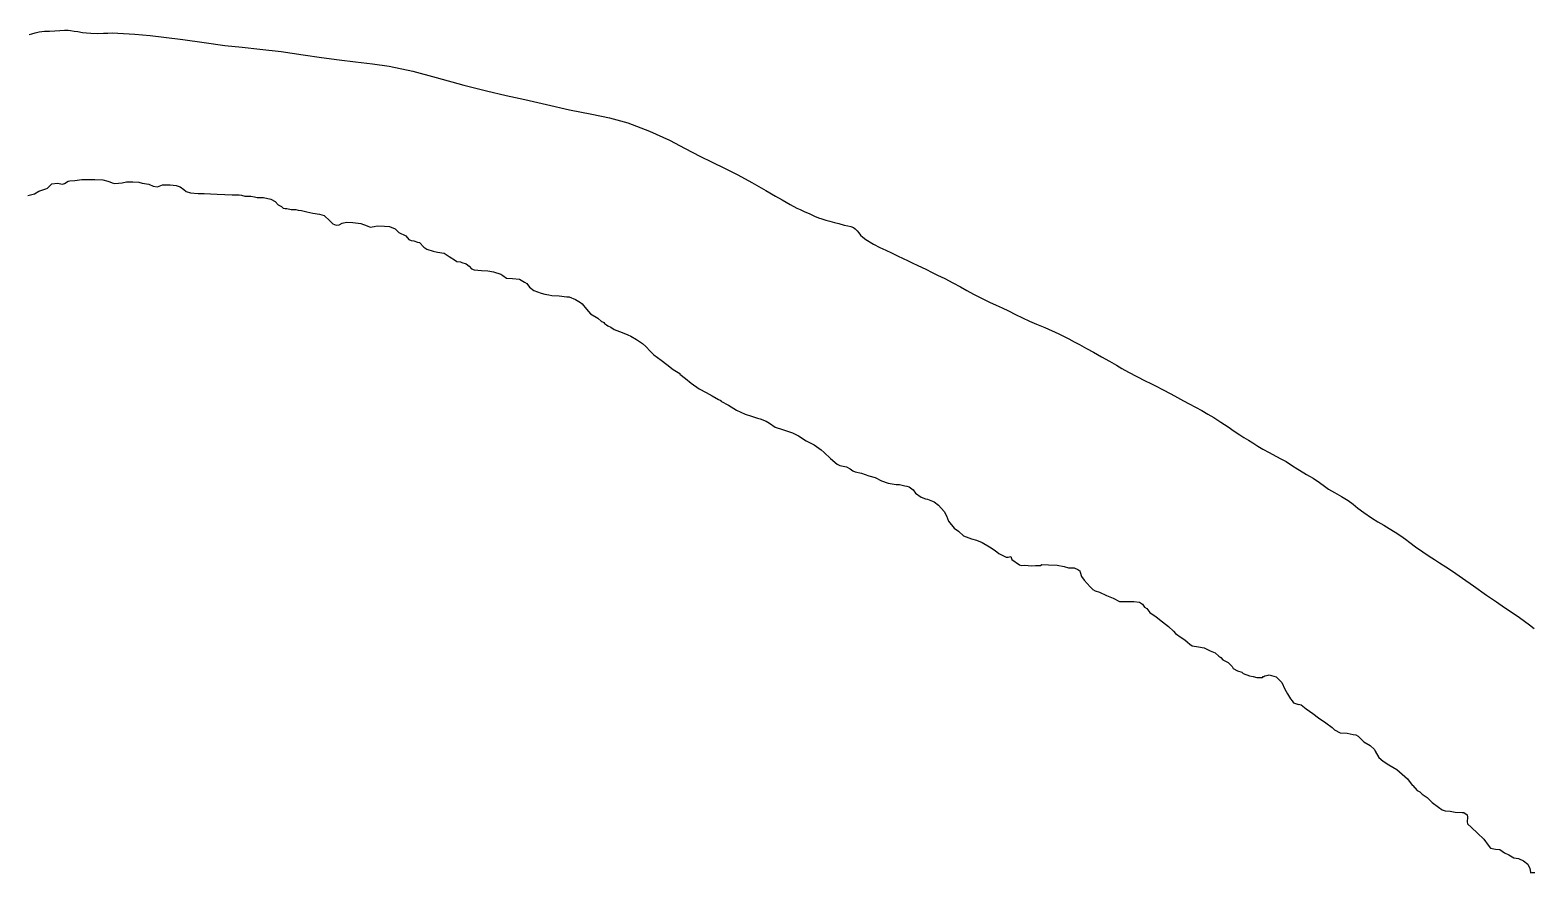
# Model space of a CAD drawing. Header units: inches. Extents: x 11258954 to 11313122, y 3645444 to 3695200.
# Drawn here: x 11305875 to 11308290, y 3670933 to 3672289 of the extents above; entities that cross this region are included whole.
import ezdxf

# ---------------------------------------------------------------- set-up
doc = ezdxf.new("R2010")
doc.units = ezdxf.units.IN
doc.header["$MEASUREMENT"] = 0
for name, color, linetype in [('SchoolBoardDistrict', 253, 'Continuous'), ('SchoolZone_Elementary', 251, 'Continuous'), ('SchoolZone_High', 63, 'Continuous'), ('SchoolZone_Middle', 154, 'Continuous')]:
    doc.layers.add(name, color=color, linetype=linetype)

msp = doc.modelspace()

# ---------------------------------------------------------------- linework, layer by layer
at = {"layer": 'SchoolBoardDistrict'}
msp.add_lwpolyline([(11305873.625, 3672281.9375), (11305877.5315, 3672283.0625), (11305883.219, 3672284.5625), (11305889.4375, 3672285.9375), (11305898.094, 3672287), (11305906.094, 3672287.1875), (11305914.625, 3672287.5), (11305922.6875, 3672288.25), (11305930.3125, 3672288.9375), (11305935.844, 3672288.9375), (11305940, 3672288.25), (11305945.719, 3672287.3125), (11305951.844, 3672286.3125), (11305958.9065, 3672285.1875), (11305965.469, 3672284.3125), (11305972.4375, 3672283.75), (11305982.9375, 3672283.5), (11305992.969, 3672283.6875), (11305999.844, 3672284.125), (11306000, 3672284.125), (11306006.8125, 3672284.375), (11306043.3125, 3672282.125), (11306068.1875, 3672280.125), (11306090.0625, 3672277.6875), (11306120.6875, 3672273.5), (11306154.75, 3672268.625), (11306188.0315, 3672264.25), (11306215.75, 3672261.1875), (11306244.25, 3672258.25), (11306278.6565, 3672254.1875), (11306314.25, 3672249.1875), (11306343.6565, 3672244.6875), (11306371.719, 3672240.75), (11306398.0315, 3672237.6875), (11306425.594, 3672234.5), (11306452.5315, 3672230.625), (11306490.219, 3672222.6875), (11306528.219, 3672212.5), (11306572.5625, 3672200.4375), (11306609.1875, 3672191.25), (11306640.6875, 3672183.75), (11306670.5315, 3672176.9375), (11306705.625, 3672169), (11306742.6565, 3672160.8125), (11306778.2815, 3672153.375), (11306806.9065, 3672147.5625), (11306836.4065, 3672139.6875), (11306871.344, 3672126.5), (11306903.125, 3672111.75), (11306928.5, 3672098.625), (11306952.1565, 3672086.25), (11306971.844, 3672076.5625), (11306992.9065, 3672066.375), (11307013.4065, 3672056), (11307035.6875, 3672043.625), (11307058.125, 3672030.5625), (11307073.591, 3672021.809), (11307084.4065, 3672015.6875), (11307097.125, 3672008.4375), (11307108.2815, 3672002.5), (11307113.344, 3672000), (11307119.625, 3671997.25), (11307128.969, 3671993.0625), (11307136.469, 3671989.625), (11307143.0315, 3671986.875), (11307148.469, 3671985.0625), (11307154.844, 3671983.1875), (11307161.219, 3671981.4375), (11307168.469, 3671979.4375), (11307175.6875, 3671977.5), (11307184.219, 3671975.25), (11307190.0625, 3671973.9375), (11307195.0625, 3671972.8125), (11307199.219, 3671971.25), (11307202.125, 3671969.0625), (11307205, 3671966.0625), (11307207.625, 3671962.875), (11307210.6565, 3671959.1875), (11307214.0315, 3671955.75), (11307218.8125, 3671952.0625), (11307231.25, 3671944.4375), (11307241.6565, 3671939.1875), (11307251.219, 3671934.875), (11307260.125, 3671930.625), (11307269.844, 3671925.8125), (11307279.219, 3671921.25), (11307286.1565, 3671918), (11307293.469, 3671914.5625), (11307302.625, 3671910.25), (11307315.344, 3671904.0625), (11307325.5, 3671899.0625), (11307334.4065, 3671894.6875), (11307345.875, 3671889), (11307358.75, 3671882.5), (11307371.219, 3671875.875), (11307381.5, 3671870.125), (11307392.094, 3671864.25), (11307405.1875, 3671857.5), (11307418.094, 3671851.4375), (11307428.844, 3671846.625), (11307438.4065, 3671842.25), (11307448.5, 3671837.1875), (11307459.6565, 3671831.4375), (11307470.7815, 3671825.875), (11307482.0315, 3671820.8125), (11307493.5625, 3671815.9375), (11307507, 3671810.25), (11307529.4375, 3671800.25), (11307538.1875, 3671796.0625), (11307545.5315, 3671792.1875), (11307554.0315, 3671787.5625), (11307562.594, 3671782.875), (11307574, 3671776.6875), (11307585.25, 3671770.625), (11307598.1875, 3671763.5), (11307611, 3671756.25), (11307622.125, 3671749.8125), (11307630.969, 3671744.6875), (11307641.6565, 3671738.8125), (11307655.094, 3671731.75), (11307668.5625, 3671724.875), (11307677.3125, 3671720.4375), (11307686.094, 3671716), (11307696.375, 3671710.6875), (11307709.344, 3671703.8125), (11307720.4375, 3671697.8125), (11307729.969, 3671692.6875), (11307738.9065, 3671687.875), (11307749.1565, 3671682.25), (11307759.344, 3671676.6875), (11307769.0625, 3671671.25), (11307778.6875, 3671665.5), (11307789.9375, 3671658.3125), (11307801.625, 3671650.4375), (11307811.4375, 3671643.6875), (11307820.344, 3671637.6875), (11307826.9375, 3671633.5), (11307834.3125, 3671629.0625), (11307841.5315, 3671624.6875), (11307849.5625, 3671619.8125), (11307857.8125, 3671614.875), (11307867.9375, 3671609.125), (11307878.594, 3671603.4375), (11307887.5315, 3671598.875), (11307895.125, 3671594.6875), (11307903.9065, 3671589.0625), (11307913.875, 3671582.5), (11307923.5315, 3671576.5), (11307928.0315, 3671574), (11307932.7815, 3671571.375), (11307938.5315, 3671567.9375), (11307948.594, 3671561), (11307956.5315, 3671555), (11307963.344, 3671550.125), (11307972.844, 3671544.75), (11307984.125, 3671538.75), (11307994.9375, 3671532.3125), (11308002.875, 3671526.375), (11308010.625, 3671520), (11308020.125, 3671512.6875), (11308032.1565, 3671504.5), (11308042.625, 3671498), (11308052.125, 3671492.5), (11308060.9065, 3671487.3125), (11308070.5625, 3671481.3125), (11308079.719, 3671475.125), (11308086.875, 3671469.875), (11308094.125, 3671464.375), (11308103.125, 3671457.75), (11308115.1565, 3671449.3125), (11308125.25, 3671442.5), (11308133.5, 3671437.125), (11308141.6875, 3671431.875), (11308151.719, 3671425.4375), (11308162.6875, 3671418.5), (11308178.5, 3671407.3125), (11308196.1565, 3671394.9375), (11308217.5, 3671380.125), (11308233.219, 3671369.25), (11308246.375, 3671360.1875), (11308256.875, 3671353.125), (11308270.1875, 3671344.0625), (11308286.375, 3671332.375), (11308294.114, 3671326.415)], dxfattribs=at)
at = {"layer": 'SchoolZone_Elementary'}
msp.add_polyline3d([(11305871, 3672022.75, 0), (11305882, 3672025.5, 0), (11305889, 3672029.5, 0), (11305900, 3672033.25, 0), (11305903, 3672034.75, 0), (11305908, 3672039.75, 0), (11305910, 3672041.75, 0), (11305919, 3672042.75, 0), (11305927, 3672041.25, 0), (11305930, 3672042.25, 0), (11305936, 3672045.75, 0), (11305939, 3672046.5, 0), (11305947, 3672047, 0), (11305958, 3672048.25, 0), (11305963, 3672048.75, 0), (11305970, 3672048.5, 0), (11305979, 3672048.75, 0), (11305992, 3672047.75, 0), (11306000, 3672045.75, 0), (11306003.344, 3672044.5625, 0), (11306006.9375, 3672043.1875, 0), (11306011, 3672042.25, 0), (11306023, 3672043, 0), (11306030, 3672044.5, 0), (11306040, 3672044.75, 0), (11306050, 3672044.25, 0), (11306055, 3672042.75, 0), (11306066, 3672041, 0), (11306073, 3672037.75, 0), (11306080, 3672036.5, 0), (11306088, 3672040, 0), (11306100, 3672040, 0), (11306110, 3672038.75, 0), (11306116, 3672036.5, 0), (11306122, 3672032.25, 0), (11306126, 3672029.25, 0), (11306133, 3672027.25, 0), (11306145, 3672026, 0), (11306155, 3672025.75, 0), (11306165, 3672025.25, 0), (11306176, 3672025, 0), (11306188, 3672024.5, 0), (11306200, 3672024, 0), (11306211, 3672023.75, 0), (11306215, 3672023.5, 0), (11306220, 3672021.5, 0), (11306230, 3672021.75, 0), (11306236, 3672020.75, 0), (11306240, 3672019.75, 0), (11306250, 3672019.5, 0), (11306262, 3672016.75, 0), (11306269, 3672013.25, 0), (11306274, 3672007.5, 0), (11306279, 3672005.25, 0), (11306282, 3672002.5, 0), (11306285, 3672001.75, 0), (11306288, 3672002, 0), (11306295, 3672000.25, 0), (11306302, 3672000, 0), (11306306.1875, 3671999.0625, 0), (11306311.625, 3671998.4375, 0), (11306320.1565, 3671996.4375, 0), (11306329.375, 3671994.1875, 0), (11306340.5, 3671992.875, 0), (11306348, 3671990.5, 0), (11306357, 3671982.25, 0), (11306362, 3671977, 0), (11306367, 3671975.25, 0), (11306372, 3671975.5, 0), (11306377, 3671978.5, 0), (11306384, 3671979.75, 0), (11306394, 3671979.25, 0), (11306407, 3671977.75, 0), (11306417, 3671973.75, 0), (11306422, 3671971.75, 0), (11306428, 3671973, 0), (11306433, 3671974, 0), (11306445, 3671973.5, 0), (11306453, 3671973, 0), (11306462, 3671969, 0), (11306468, 3671963.5, 0), (11306479, 3671957.75, 0), (11306484, 3671952, 0), (11306488, 3671950.5, 0), (11306492, 3671949.75, 0), (11306498, 3671947.75, 0), (11306501, 3671947, 0), (11306508, 3671939.75, 0), (11306513, 3671936.5, 0), (11306523, 3671933.25, 0), (11306530, 3671931.5, 0), (11306541, 3671929.75, 0), (11306549, 3671924.5, 0), (11306559, 3671918, 0), (11306561, 3671916.75, 0), (11306567, 3671916, 0), (11306569, 3671914.75, 0), (11306576, 3671913, 0), (11306581, 3671909, 0), (11306585, 3671905, 0), (11306589, 3671903, 0), (11306601, 3671902.25, 0), (11306611, 3671901.5, 0), (11306620, 3671899.75, 0), (11306632, 3671896, 0), (11306635, 3671894.25, 0), (11306641, 3671889.75, 0), (11306651, 3671889.25, 0), (11306662, 3671888.25, 0), (11306670, 3671883.25, 0), (11306674, 3671881, 0), (11306678, 3671875.5, 0), (11306685, 3671870, 0), (11306697, 3671865.75, 0), (11306703, 3671864.25, 0), (11306709, 3671863.25, 0), (11306714, 3671862, 0), (11306726, 3671861.5, 0), (11306738, 3671860, 0), (11306742, 3671859.75, 0), (11306752, 3671855.5, 0), (11306760, 3671850.5, 0), (11306763, 3671848.5, 0), (11306770, 3671839.75, 0), (11306776, 3671832.25, 0), (11306788, 3671825.25, 0), (11306794, 3671820.25, 0), (11306798, 3671818.5, 0), (11306798, 3671817.5, 0), (11306804, 3671813.25, 0), (11306809, 3671811, 0), (11306814, 3671807, 0), (11306827, 3671802.25, 0), (11306836, 3671798.5, 0), (11306841, 3671796.75, 0), (11306850, 3671791.25, 0), (11306860, 3671784.5, 0), (11306865, 3671779.75, 0), (11306872, 3671772.25, 0), (11306878, 3671766.5, 0), (11306890, 3671758, 0), (11306899, 3671750.75, 0), (11306909, 3671743, 0), (11306920, 3671736.25, 0), (11306920, 3671735.5, 0), (11306929, 3671728.5, 0), (11306938, 3671720.75, 0), (11306951, 3671712, 0), (11306962, 3671706, 0), (11306972, 3671700.25, 0), (11306982, 3671694.5, 0), (11306986, 3671693, 0), (11306986, 3671691.75, 0), (11306998, 3671685.75, 0), (11307011, 3671677.25, 0), (11307025, 3671671.25, 0), (11307035, 3671668, 0), (11307045, 3671664.5, 0), (11307049, 3671663.25, 0), (11307059, 3671660, 0), (11307064, 3671656.75, 0), (11307073, 3671650, 0), (11307085, 3671646.5, 0), (11307096, 3671642.75, 0), (11307101, 3671641, 0), (11307111, 3671636.25, 0), (11307123, 3671628, 0), (11307136, 3671621.75, 0), (11307147, 3671613.5, 0), (11307152, 3671609.5, 0), (11307162, 3671599.75, 0), (11307173, 3671590.5, 0), (11307177, 3671588.25, 0), (11307188, 3671586.25, 0), (11307194, 3671583, 0), (11307198, 3671580, 0), (11307202, 3671578.25, 0), (11307212, 3671576, 0), (11307224, 3671571.75, 0), (11307234, 3671569, 0), (11307244, 3671564, 0), (11307255, 3671560.25, 0), (11307268, 3671558, 0), (11307273, 3671557.75, 0), (11307282, 3671555.5, 0), (11307285, 3671555.25, 0), (11307289, 3671554.25, 0), (11307295, 3671549.25, 0), (11307299, 3671544, 0), (11307308, 3671537.75, 0), (11307315, 3671534.75, 0), (11307318, 3671534.5, 0), (11307329, 3671530.25, 0), (11307336, 3671524.75, 0), (11307345, 3671514.5, 0), (11307349, 3671507.25, 0), (11307352, 3671499, 0), (11307361, 3671487.75, 0), (11307368, 3671483, 0), (11307376, 3671475.25, 0), (11307389, 3671470.5, 0), (11307397, 3671468.5, 0), (11307406, 3671464.75, 0), (11307418, 3671457.75, 0), (11307427, 3671451.75, 0), (11307433, 3671447, 0), (11307445, 3671441.25, 0), (11307448, 3671441, 0), (11307452, 3671442.25, 0), (11307454, 3671437.25, 0), (11307466, 3671428.75, 0), (11307469, 3671427.75, 0), (11307474, 3671428.25, 0), (11307486, 3671427, 0), (11307492, 3671427.75, 0), (11307500, 3671427.75, 0), (11307502, 3671429, 0), (11307513, 3671428.75, 0), (11307527, 3671428, 0), (11307538, 3671425.75, 0), (11307545, 3671424, 0), (11307554, 3671423.75, 0), (11307560, 3671421, 0), (11307563, 3671419.25, 0), (11307564, 3671417, 0), (11307566, 3671409.75, 0), (11307570, 3671404.25, 0), (11307580, 3671393.5, 0), (11307584, 3671389.25, 0), (11307588, 3671387, 0), (11307595, 3671384.75, 0), (11307606, 3671379.5, 0), (11307617, 3671375.25, 0), (11307627, 3671369.5, 0), (11307637, 3671369.5, 0), (11307650, 3671369.5, 0), (11307659, 3671368.5, 0), (11307664, 3671365.25, 0), (11307667, 3671360.75, 0), (11307671, 3671358.5, 0), (11307676, 3671351.75, 0), (11307686, 3671344.75, 0), (11307696, 3671337, 0), (11307706, 3671329.25, 0), (11307714, 3671321.75, 0), (11307717, 3671318.25, 0), (11307726, 3671312, 0), (11307732, 3671308.25, 0), (11307736.2815, 3671304.5, 0), (11307740, 3671301.25, 0), (11307744, 3671298.5, 0), (11307754, 3671296.75, 0), (11307763, 3671295.25, 0), (11307773, 3671290.25, 0), (11307781, 3671287, 0), (11307787, 3671282, 0), (11307790, 3671279.75, 0), (11307793, 3671276, 0), (11307802, 3671271.75, 0), (11307808, 3671265, 0), (11307810, 3671261.75, 0), (11307817, 3671258.25, 0), (11307824, 3671256, 0), (11307826, 3671253.75, 0), (11307836, 3671250, 0), (11307842, 3671249, 0), (11307848, 3671247.25, 0), (11307857, 3671247.5, 0), (11307858, 3671249, 0), (11307859, 3671249, 0), (11307861, 3671250.25, 0), (11307866, 3671251, 0), (11307868, 3671251.75, 0), (11307879, 3671248.5, 0), (11307883, 3671245, 0), (11307888, 3671239.5, 0), (11307893, 3671228.5, 0), (11307897, 3671221, 0), (11307902, 3671213.25, 0), (11307905, 3671209.75, 0), (11307907, 3671206.75, 0), (11307915, 3671204.25, 0), (11307915, 3671204.75, 0), (11307919, 3671203.5, 0), (11307927, 3671197.25, 0), (11307938, 3671189.25, 0), (11307947, 3671182.5, 0), (11307959, 3671174.25, 0), (11307969, 3671166.75, 0), (11307973, 3671163.25, 0), (11307982, 3671158.5, 0), (11307993, 3671157.75, 0), (11308003, 3671155.75, 0), (11308007, 3671155, 0), (11308011, 3671153, 0), (11308020, 3671143.75, 0), (11308030, 3671138.25, 0), (11308037, 3671131.75, 0), (11308038, 3671129, 0), (11308044, 3671118.75, 0), (11308051, 3671112.75, 0), (11308060, 3671106.75, 0), (11308073, 3671099.5, 0), (11308086, 3671088, 0), (11308090, 3671084.25, 0), (11308098, 3671074, 0), (11308099, 3671073.75, 0), (11308106, 3671065.5, 0), (11308110, 3671063.25, 0), (11308114, 3671059.75, 0), (11308122, 3671054.25, 0), (11308130, 3671046.5, 0), (11308140, 3671039, 0), (11308146, 3671034.75, 0), (11308151, 3671033, 0), (11308159, 3671032.5, 0), (11308167, 3671030.75, 0), (11308178, 3671030.5, 0), (11308181, 3671030.5, 0), (11308186, 3671026.5, 0), (11308187, 3671023, 0), (11308186, 3671015.5, 0), (11308187, 3671012.25, 0), (11308193, 3671006, 0), (11308203, 3670997.25, 0), (11308213, 3670987.5, 0), (11308220, 3670977.5, 0), (11308224, 3670973, 0), (11308232, 3670971.5, 0), (11308239, 3670970.75, 0), (11308246, 3670965.25, 0), (11308253, 3670962.25, 0), (11308261, 3670957.5, 0), (11308269, 3670956.5, 0), (11308277, 3670952.25, 0), (11308284, 3670947.25, 0), (11308287, 3670940, 0), (11308288, 3670934.25, 0), (11308288, 3670933, 0), (11308290, 3670933.5, 0), (11308295, 3670934, 0)], dxfattribs=at)
at = {"layer": 'SchoolZone_High'}
msp.add_polyline3d([(11305873.625, 3672281.9375, 0), (11305877.5315, 3672283.0625, 0), (11305883.219, 3672284.5625, 0), (11305889.4375, 3672285.9375, 0), (11305898.094, 3672287, 0), (11305906.094, 3672287.1875, 0), (11305914.625, 3672287.5, 0), (11305922.6875, 3672288.25, 0), (11305930.3125, 3672288.9375, 0), (11305935.844, 3672288.9375, 0), (11305940, 3672288.25, 0), (11305945.719, 3672287.3125, 0), (11305951.844, 3672286.3125, 0), (11305958.9065, 3672285.1875, 0), (11305965.469, 3672284.3125, 0), (11305972.4375, 3672283.75, 0), (11305982.9375, 3672283.5, 0), (11305992.969, 3672283.6875, 0), (11305999.844, 3672284.125, 0), (11306000, 3672284.125, 0), (11306006.8125, 3672284.375, 0), (11306043.3125, 3672282.125, 0), (11306068.1875, 3672280.125, 0), (11306090.0625, 3672277.6875, 0), (11306120.6875, 3672273.5, 0), (11306154.75, 3672268.625, 0), (11306188.0315, 3672264.25, 0), (11306215.75, 3672261.1875, 0), (11306244.25, 3672258.25, 0), (11306278.6565, 3672254.1875, 0), (11306314.25, 3672249.1875, 0), (11306343.6565, 3672244.6875, 0), (11306371.719, 3672240.75, 0), (11306398.0315, 3672237.6875, 0), (11306425.594, 3672234.5, 0), (11306452.5315, 3672230.625, 0), (11306490.219, 3672222.6875, 0), (11306528.219, 3672212.5, 0), (11306572.5625, 3672200.4375, 0), (11306609.1875, 3672191.25, 0), (11306640.6875, 3672183.75, 0), (11306670.5315, 3672176.9375, 0), (11306705.625, 3672169, 0), (11306742.6565, 3672160.8125, 0), (11306778.2815, 3672153.375, 0), (11306806.9065, 3672147.5625, 0), (11306836.4065, 3672139.6875, 0), (11306871.344, 3672126.5, 0), (11306903.125, 3672111.75, 0), (11306928.5, 3672098.625, 0), (11306952.1565, 3672086.25, 0), (11306971.844, 3672076.5625, 0), (11306992.9065, 3672066.375, 0), (11307013.4065, 3672056, 0), (11307035.6875, 3672043.625, 0), (11307058.125, 3672030.5625, 0), (11307073.591, 3672021.809, 0), (11307084.4065, 3672015.6875, 0), (11307097.125, 3672008.4375, 0), (11307108.2815, 3672002.5, 0), (11307113.344, 3672000, 0), (11307119.625, 3671997.25, 0), (11307128.969, 3671993.0625, 0), (11307136.469, 3671989.625, 0), (11307143.0315, 3671986.875, 0), (11307148.469, 3671985.0625, 0), (11307154.844, 3671983.1875, 0), (11307161.219, 3671981.4375, 0), (11307168.469, 3671979.4375, 0), (11307175.6875, 3671977.5, 0), (11307184.219, 3671975.25, 0), (11307190.0625, 3671973.9375, 0), (11307195.0625, 3671972.8125, 0), (11307199.219, 3671971.25, 0), (11307202.125, 3671969.0625, 0), (11307205, 3671966.0625, 0), (11307207.625, 3671962.875, 0), (11307210.6565, 3671959.1875, 0), (11307214.0315, 3671955.75, 0), (11307218.8125, 3671952.0625, 0), (11307231.25, 3671944.4375, 0), (11307241.6565, 3671939.1875, 0), (11307251.219, 3671934.875, 0), (11307260.125, 3671930.625, 0), (11307269.844, 3671925.8125, 0), (11307279.219, 3671921.25, 0), (11307286.1565, 3671918, 0), (11307293.469, 3671914.5625, 0), (11307302.625, 3671910.25, 0), (11307315.344, 3671904.0625, 0), (11307325.5, 3671899.0625, 0), (11307334.4065, 3671894.6875, 0), (11307345.875, 3671889, 0), (11307358.75, 3671882.5, 0), (11307371.219, 3671875.875, 0), (11307381.5, 3671870.125, 0), (11307392.094, 3671864.25, 0), (11307405.1875, 3671857.5, 0), (11307418.094, 3671851.4375, 0), (11307428.844, 3671846.625, 0), (11307438.4065, 3671842.25, 0), (11307448.5, 3671837.1875, 0), (11307459.6565, 3671831.4375, 0), (11307470.7815, 3671825.875, 0), (11307482.0315, 3671820.8125, 0), (11307493.5625, 3671815.9375, 0), (11307507, 3671810.25, 0), (11307529.4375, 3671800.25, 0), (11307538.1875, 3671796.0625, 0), (11307545.5315, 3671792.1875, 0), (11307554.0315, 3671787.5625, 0), (11307562.594, 3671782.875, 0), (11307574, 3671776.6875, 0), (11307585.25, 3671770.625, 0), (11307598.1875, 3671763.5, 0), (11307611, 3671756.25, 0), (11307622.125, 3671749.8125, 0), (11307630.969, 3671744.6875, 0), (11307641.6565, 3671738.8125, 0), (11307655.094, 3671731.75, 0), (11307668.5625, 3671724.875, 0), (11307677.3125, 3671720.4375, 0), (11307686.094, 3671716, 0), (11307696.375, 3671710.6875, 0), (11307709.344, 3671703.8125, 0), (11307720.4375, 3671697.8125, 0), (11307729.969, 3671692.6875, 0), (11307738.9065, 3671687.875, 0), (11307749.1565, 3671682.25, 0), (11307759.344, 3671676.6875, 0), (11307769.0625, 3671671.25, 0), (11307778.6875, 3671665.5, 0), (11307789.9375, 3671658.3125, 0), (11307801.625, 3671650.4375, 0), (11307811.4375, 3671643.6875, 0), (11307820.344, 3671637.6875, 0), (11307826.9375, 3671633.5, 0), (11307834.3125, 3671629.0625, 0), (11307841.5315, 3671624.6875, 0), (11307849.5625, 3671619.8125, 0), (11307857.8125, 3671614.875, 0), (11307867.9375, 3671609.125, 0), (11307878.594, 3671603.4375, 0), (11307887.5315, 3671598.875, 0), (11307895.125, 3671594.6875, 0), (11307903.9065, 3671589.0625, 0), (11307913.875, 3671582.5, 0), (11307923.5315, 3671576.5, 0), (11307928.0315, 3671574, 0), (11307932.7815, 3671571.375, 0), (11307938.5315, 3671567.9375, 0), (11307948.594, 3671561, 0), (11307956.5315, 3671555, 0), (11307963.344, 3671550.125, 0), (11307972.844, 3671544.75, 0), (11307984.125, 3671538.75, 0), (11307994.9375, 3671532.3125, 0), (11308002.875, 3671526.375, 0), (11308010.625, 3671520, 0), (11308020.125, 3671512.6875, 0), (11308032.1565, 3671504.5, 0), (11308042.625, 3671498, 0), (11308052.125, 3671492.5, 0), (11308060.9065, 3671487.3125, 0), (11308070.5625, 3671481.3125, 0), (11308079.719, 3671475.125, 0), (11308086.875, 3671469.875, 0), (11308094.125, 3671464.375, 0), (11308103.125, 3671457.75, 0), (11308115.1565, 3671449.3125, 0), (11308125.25, 3671442.5, 0), (11308133.5, 3671437.125, 0), (11308141.6875, 3671431.875, 0), (11308151.719, 3671425.4375, 0), (11308162.6875, 3671418.5, 0), (11308178.5, 3671407.3125, 0), (11308196.1565, 3671394.9375, 0), (11308217.5, 3671380.125, 0), (11308233.219, 3671369.25, 0), (11308246.375, 3671360.1875, 0), (11308256.875, 3671353.125, 0), (11308270.1875, 3671344.0625, 0), (11308286.375, 3671332.375, 0), (11308294.114, 3671326.415, 0)], dxfattribs=at)
at = {"layer": 'SchoolZone_Middle'}
msp.add_polyline3d([(11305873.625, 3672281.9375, 0), (11305877.5315, 3672283.0625, 0), (11305883.219, 3672284.5625, 0), (11305889.4375, 3672285.9375, 0), (11305898.094, 3672287, 0), (11305906.094, 3672287.1875, 0), (11305914.625, 3672287.5, 0), (11305922.6875, 3672288.25, 0), (11305930.3125, 3672288.9375, 0), (11305935.844, 3672288.9375, 0), (11305940, 3672288.25, 0), (11305945.719, 3672287.3125, 0), (11305951.844, 3672286.3125, 0), (11305958.9065, 3672285.1875, 0), (11305965.469, 3672284.3125, 0), (11305972.4375, 3672283.75, 0), (11305982.9375, 3672283.5, 0), (11305992.969, 3672283.6875, 0), (11305999.844, 3672284.125, 0), (11306000, 3672284.125, 0), (11306006.8125, 3672284.375, 0), (11306043.3125, 3672282.125, 0), (11306068.1875, 3672280.125, 0), (11306090.0625, 3672277.6875, 0), (11306120.6875, 3672273.5, 0), (11306154.75, 3672268.625, 0), (11306188.0315, 3672264.25, 0), (11306215.75, 3672261.1875, 0), (11306244.25, 3672258.25, 0), (11306278.6565, 3672254.1875, 0), (11306314.25, 3672249.1875, 0), (11306343.6565, 3672244.6875, 0), (11306371.719, 3672240.75, 0), (11306398.0315, 3672237.6875, 0), (11306425.594, 3672234.5, 0), (11306452.5315, 3672230.625, 0), (11306490.219, 3672222.6875, 0), (11306528.219, 3672212.5, 0), (11306572.5625, 3672200.4375, 0), (11306609.1875, 3672191.25, 0), (11306640.6875, 3672183.75, 0), (11306670.5315, 3672176.9375, 0), (11306705.625, 3672169, 0), (11306742.6565, 3672160.8125, 0), (11306778.2815, 3672153.375, 0), (11306806.9065, 3672147.5625, 0), (11306836.4065, 3672139.6875, 0), (11306871.344, 3672126.5, 0), (11306903.125, 3672111.75, 0), (11306928.5, 3672098.625, 0), (11306952.1565, 3672086.25, 0), (11306971.844, 3672076.5625, 0), (11306992.9065, 3672066.375, 0), (11307013.4065, 3672056, 0), (11307035.6875, 3672043.625, 0), (11307058.125, 3672030.5625, 0), (11307073.591, 3672021.809, 0), (11307084.4065, 3672015.6875, 0), (11307097.125, 3672008.4375, 0), (11307108.2815, 3672002.5, 0), (11307113.344, 3672000, 0), (11307119.625, 3671997.25, 0), (11307128.969, 3671993.0625, 0), (11307136.469, 3671989.625, 0), (11307143.0315, 3671986.875, 0), (11307148.469, 3671985.0625, 0), (11307154.844, 3671983.1875, 0), (11307161.219, 3671981.4375, 0), (11307168.469, 3671979.4375, 0), (11307175.6875, 3671977.5, 0), (11307184.219, 3671975.25, 0), (11307190.0625, 3671973.9375, 0), (11307195.0625, 3671972.8125, 0), (11307199.219, 3671971.25, 0), (11307202.125, 3671969.0625, 0), (11307205, 3671966.0625, 0), (11307207.625, 3671962.875, 0), (11307210.6565, 3671959.1875, 0), (11307214.0315, 3671955.75, 0), (11307218.8125, 3671952.0625, 0), (11307231.25, 3671944.4375, 0), (11307241.6565, 3671939.1875, 0), (11307251.219, 3671934.875, 0), (11307260.125, 3671930.625, 0), (11307269.844, 3671925.8125, 0), (11307279.219, 3671921.25, 0), (11307286.1565, 3671918, 0), (11307293.469, 3671914.5625, 0), (11307302.625, 3671910.25, 0), (11307315.344, 3671904.0625, 0), (11307325.5, 3671899.0625, 0), (11307334.4065, 3671894.6875, 0), (11307345.875, 3671889, 0), (11307358.75, 3671882.5, 0), (11307371.219, 3671875.875, 0), (11307381.5, 3671870.125, 0), (11307392.094, 3671864.25, 0), (11307405.1875, 3671857.5, 0), (11307418.094, 3671851.4375, 0), (11307428.844, 3671846.625, 0), (11307438.4065, 3671842.25, 0), (11307448.5, 3671837.1875, 0), (11307459.6565, 3671831.4375, 0), (11307470.7815, 3671825.875, 0), (11307482.0315, 3671820.8125, 0), (11307493.5625, 3671815.9375, 0), (11307507, 3671810.25, 0), (11307529.4375, 3671800.25, 0), (11307538.1875, 3671796.0625, 0), (11307545.5315, 3671792.1875, 0), (11307554.0315, 3671787.5625, 0), (11307562.594, 3671782.875, 0), (11307574, 3671776.6875, 0), (11307585.25, 3671770.625, 0), (11307598.1875, 3671763.5, 0), (11307611, 3671756.25, 0), (11307622.125, 3671749.8125, 0), (11307630.969, 3671744.6875, 0), (11307641.6565, 3671738.8125, 0), (11307655.094, 3671731.75, 0), (11307668.5625, 3671724.875, 0), (11307677.3125, 3671720.4375, 0), (11307686.094, 3671716, 0), (11307696.375, 3671710.6875, 0), (11307709.344, 3671703.8125, 0), (11307720.4375, 3671697.8125, 0), (11307729.969, 3671692.6875, 0), (11307738.9065, 3671687.875, 0), (11307749.1565, 3671682.25, 0), (11307759.344, 3671676.6875, 0), (11307769.0625, 3671671.25, 0), (11307778.6875, 3671665.5, 0), (11307789.9375, 3671658.3125, 0), (11307801.625, 3671650.4375, 0), (11307811.4375, 3671643.6875, 0), (11307820.344, 3671637.6875, 0), (11307826.9375, 3671633.5, 0), (11307834.3125, 3671629.0625, 0), (11307841.5315, 3671624.6875, 0), (11307849.5625, 3671619.8125, 0), (11307857.8125, 3671614.875, 0), (11307867.9375, 3671609.125, 0), (11307878.594, 3671603.4375, 0), (11307887.5315, 3671598.875, 0), (11307895.125, 3671594.6875, 0), (11307903.9065, 3671589.0625, 0), (11307913.875, 3671582.5, 0), (11307923.5315, 3671576.5, 0), (11307928.0315, 3671574, 0), (11307932.7815, 3671571.375, 0), (11307938.5315, 3671567.9375, 0), (11307948.594, 3671561, 0), (11307956.5315, 3671555, 0), (11307963.344, 3671550.125, 0), (11307972.844, 3671544.75, 0), (11307984.125, 3671538.75, 0), (11307994.9375, 3671532.3125, 0), (11308002.875, 3671526.375, 0), (11308010.625, 3671520, 0), (11308020.125, 3671512.6875, 0), (11308032.1565, 3671504.5, 0), (11308042.625, 3671498, 0), (11308052.125, 3671492.5, 0), (11308060.9065, 3671487.3125, 0), (11308070.5625, 3671481.3125, 0), (11308079.719, 3671475.125, 0), (11308086.875, 3671469.875, 0), (11308094.125, 3671464.375, 0), (11308103.125, 3671457.75, 0), (11308115.1565, 3671449.3125, 0), (11308125.25, 3671442.5, 0), (11308133.5, 3671437.125, 0), (11308141.6875, 3671431.875, 0), (11308151.719, 3671425.4375, 0), (11308162.6875, 3671418.5, 0), (11308178.5, 3671407.3125, 0), (11308196.1565, 3671394.9375, 0), (11308217.5, 3671380.125, 0), (11308233.219, 3671369.25, 0), (11308246.375, 3671360.1875, 0), (11308256.875, 3671353.125, 0), (11308270.1875, 3671344.0625, 0), (11308286.375, 3671332.375, 0), (11308294.114, 3671326.415, 0)], dxfattribs=at)

doc.saveas('drawing.dxf')
